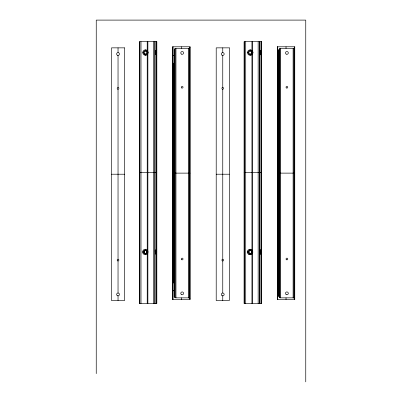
<?xml version="1.0" encoding="UTF-8"?>
<svg xmlns="http://www.w3.org/2000/svg" width="402" height="402" viewBox="0 0 402 402"><rect width="100%" height="100%" fill="white"/><g stroke="black" fill="none" stroke-linecap="round" stroke-linejoin="round"><path stroke-width="0.6" d="M145.353 254.742L145.353 253.391A1.427 1.417 -83.2 0 1 144.514 252.989M155.187 51.165L156.825 49.823M259.908 51.165L261.546 49.823M156.825 249.099L155.187 250.582L155.187 251.345M261.546 249.099L259.908 250.637M172.674 299.334L172.674 46.918A0.513 0.362 0 0 1 172.81 46.808L190.03 46.763L190.03 299.49L172.996 299.49L173.011 46.758M277.395 299.334L277.395 46.918A0.513 0.362 0 0 1 277.531 46.808L294.751 46.763L294.751 299.49L277.531 299.445A0.513 0.362 0 0 1 277.395 299.334M188.402 297.857L175.955 297.857A1.367 0.965 0 0 1 175.166 297.661L175.161 48.587A1.367 0.965 0 0 1 175.955 48.391L188.402 48.396L188.402 297.857A1.276 0.904 0 0 1 189.141 298.038A1.915 1.352 0 0 1 189.654 298.45A2.693 1.904 0 0 1 189.94 298.952A3.11 2.201 0 0 1 190.01 299.214A3.301 2.337 0 0 1 190.03 299.49M293.118 297.857L280.676 297.857A1.367 0.965 0 0 1 279.887 297.661L279.882 48.587A1.367 0.965 0 0 1 280.676 48.391L293.118 48.396L293.118 297.857A1.276 0.904 0 0 1 293.862 298.038A1.915 1.352 0 0 1 294.375 298.45A2.693 1.904 0 0 1 294.661 298.952A3.11 2.201 0 0 1 294.731 299.214A3.301 2.337 0 0 1 294.751 299.49M142.76 52.577L144.102 52.577M146.921 52.577L148.263 52.577A2.754 2.754 0 0 1 144.137 54.958A2.754 2.754 0 0 1 144.137 50.195A2.754 2.754 0 0 1 148.263 52.577M155.187 52.577L156.825 52.577M247.481 52.577L248.823 52.577M251.642 52.577A1.412 1.412 0 0 0 249.526 51.355A1.412 1.412 0 0 0 249.526 53.798A1.412 1.412 0 0 0 251.642 52.577L252.984 52.577A2.754 2.754 0 0 0 248.858 50.195A2.754 2.754 0 0 0 248.858 54.958A2.754 2.754 0 0 0 252.984 52.577M259.908 52.577L261.546 52.577M155.187 53.984L156.825 55.325M259.908 53.984L261.546 55.325M172.574 55.491L174.212 55.491M277.295 55.491L278.928 55.491M139.363 172.609L156.82 172.609M244.084 172.609L261.541 172.609M172.574 173.126L190.03 173.126M277.295 173.126L294.751 173.126M111.49 174.217L124.585 174.217M216.211 174.217L229.306 174.217M142.604 251.994L144.087 251.994M146.509 250.994A1.407 1.397 88.7 0 1 146.921 251.994L148.107 251.994A2.754 2.754 0 0 1 143.976 254.376A2.754 2.754 0 0 1 143.976 249.607A2.754 2.754 0 0 1 148.107 251.994M155.187 251.994L156.825 251.994M247.325 251.994L248.803 251.994M251.23 250.994A1.407 1.397 88.7 0 1 251.642 251.994L252.828 251.994M259.908 251.994L261.546 251.994M172.574 290.762L174.212 290.762M277.295 290.762L278.928 290.762M172.971 299.49L172.82 299.45A0.513 0.362 0 0 1 172.674 299.334M172.81 299.445L172.81 46.808M259.908 253.401L261.546 254.883M155.187 253.401L156.825 254.883M259.908 250.682L259.908 251.345M305.756 381.9L305.756 20.1L96.244 20.1L96.244 373.664M294.751 46.763A3.301 2.337 0 0 1 294.731 47.034A3.11 2.201 0 0 1 294.661 47.3L294.661 298.952M294.661 47.3A2.693 1.904 0 0 1 294.38 47.803L294.38 298.45M294.375 47.803A1.915 1.352 0 0 1 293.867 48.22L293.862 298.033M286.023 46.763L286.023 48.396M286.023 297.857L286.023 299.49M280.676 48.396L280.676 297.857M279.877 48.582A2.05 1.447 0 0 0 279.335 49.034L279.33 297.219A2.05 1.447 0 0 0 279.877 297.666M279.325 49.029A2.879 2.035 0 0 0 279.028 49.572L279.028 296.681A2.879 2.035 0 0 0 279.325 297.219M279.028 49.567A3.327 2.352 0 0 0 278.953 49.853L278.953 296.4A3.327 2.352 0 0 0 279.028 296.681M278.928 62.586A3.246 2.291 0 0 1 278.908 62.858A3.11 2.201 0 0 1 278.837 63.124L278.837 283.129A3.11 2.201 0 0 1 278.908 283.395A3.246 2.291 0 0 1 278.928 283.666M278.837 63.124A2.693 1.904 0 0 1 278.561 63.627L278.556 282.626A2.693 1.904 0 0 1 278.837 283.129M277.732 46.758L277.732 299.49M277.531 46.808L277.531 299.445M277.32 47.054L277.32 299.199M261.416 41.662L261.416 303.555M261.109 41.662L261.109 303.555M260.737 50.562L260.737 54.592M260.576 249.979L260.576 254.004M260.064 51.17L260.064 53.979M259.908 41.662L259.908 303.555M259.396 41.662L259.396 303.555M258.159 41.662L258.159 303.555M252.597 41.662L252.597 51.17M252.597 53.984L252.597 250.893M252.597 253.094L252.597 303.555M251.938 41.662L251.938 303.555M250.23 49.823L250.23 51.165M250.23 53.984L250.23 55.325M250.074 249.24L250.074 250.592A1.427 1.417 86.6 0 0 249.235 250.994M250.074 254.742L250.074 253.391A1.422 1.412 -84.5 0 1 249.235 252.989M245.717 41.662L245.717 303.555M244.562 41.662L244.562 303.555M222.758 47.853L222.758 52.592M222.758 55.411L222.758 87.48M222.758 89.189L222.758 259.245M222.758 260.958L222.758 293.023M222.758 295.842L222.758 300.585M190.03 46.763A3.301 2.337 0 0 1 190.01 47.034A3.11 2.201 0 0 1 189.94 47.3L189.94 298.952M189.94 47.3A2.693 1.904 0 0 1 189.664 47.803L189.659 298.45M189.654 47.803A1.915 1.352 0 0 1 189.146 48.22L189.141 298.033M181.302 46.763L181.302 48.396M181.302 297.857L181.302 299.49M175.955 48.396L175.955 297.857M175.156 48.582A2.05 1.447 0 0 0 174.614 49.034L174.609 297.219A2.05 1.447 0 0 0 175.156 297.666M174.609 49.029A2.879 2.035 0 0 0 174.307 49.572L174.307 296.681A2.879 2.035 0 0 0 174.609 297.219M174.307 49.567A3.327 2.352 0 0 0 174.232 49.853L174.232 296.4A3.327 2.352 0 0 0 174.307 296.681M174.212 62.586A3.246 2.291 0 0 1 174.187 62.858A3.11 2.201 0 0 1 174.121 63.124L174.121 283.129A3.11 2.201 0 0 1 174.187 283.395A3.246 2.291 0 0 1 174.212 283.666M173.835 63.622A1.915 1.352 0 0 1 173.322 64.044L173.317 282.209A1.915 1.352 0 0 1 173.835 282.626M172.599 47.054L172.599 299.199M172.574 47.195L172.574 299.058M156.695 41.662L156.695 303.555M156.388 41.662L156.388 303.555M156.016 50.562L156.016 54.592M155.855 249.979L155.855 254.004M155.343 51.17L155.343 53.979M155.187 41.662L155.187 303.555M154.675 41.662L154.675 303.555M153.443 41.662L153.443 303.555M147.876 41.662L147.876 51.17M147.876 53.984L147.876 250.893M147.876 253.094L147.876 303.555M147.217 41.662L147.217 303.555M145.509 49.823L145.509 51.165M145.509 53.984L145.509 55.325M145.353 249.24L145.353 250.592A1.427 1.417 86.6 0 0 144.514 250.994M140.996 41.662L140.996 303.555M139.841 41.662L139.841 303.555M118.037 47.853L118.037 52.592M118.037 55.411L118.037 87.48M118.037 89.189L118.037 259.245M118.037 260.958L118.037 293.023M118.037 295.842L118.037 300.585M144.439 252.908A1.407 1.397 -88.1 0 1 144.238 252.597A1.271 1.271 0 0 1 144.238 251.391A1.412 1.412 0 0 1 146.388 250.888A1.412 1.412 0 0 1 146.388 253.094A1.427 1.417 -87.2 0 1 145.509 253.401M146.388 253.094A1.412 1.412 0 0 1 144.238 252.592M144.238 251.391A1.407 1.397 89.2 0 1 144.439 251.074M146.921 251.994A1.407 1.397 -90 0 1 146.509 252.989M145.509 250.582A1.427 1.412 83.6 0 1 146.428 250.918M173.317 64.039A1.281 0.904 0 0 1 172.574 64.225M172.574 282.028A1.281 0.904 0 0 1 173.317 282.214M174.116 63.124A2.693 1.904 0 0 1 173.84 63.627L173.835 282.626A2.693 1.904 0 0 1 174.116 283.129M174.212 50.144A3.467 2.452 0 0 1 174.232 49.853M174.232 296.4A3.467 2.452 0 0 1 174.212 296.108M189.141 48.215A1.276 0.904 0 0 1 188.402 48.401M278.038 64.039A1.281 0.904 0 0 1 277.295 64.225M277.295 282.028A1.281 0.904 0 0 1 278.038 282.214M278.556 63.622A1.915 1.352 0 0 1 278.043 64.044L278.038 282.209A1.915 1.352 0 0 1 278.556 282.626M278.953 49.853A3.467 2.452 0 0 0 278.928 50.144L278.928 296.108A3.467 2.452 0 0 0 278.953 296.4M293.862 48.215A1.276 0.904 0 0 1 293.118 48.401M251.642 251.994A1.407 1.397 -90 0 1 251.23 252.989M249.16 252.908A1.407 1.397 -88.1 0 1 248.959 252.597A1.271 1.271 0 0 1 248.959 251.391A1.412 1.412 0 0 1 251.109 250.888A1.412 1.412 0 0 1 251.109 253.094A1.422 1.412 -87.2 0 1 250.23 253.401M251.109 253.094A1.412 1.412 0 0 1 248.959 252.592M250.23 250.582A1.427 1.412 83.6 0 1 251.144 250.918M248.959 251.391A1.407 1.397 89.2 0 1 249.16 251.074M156.825 41.662L139.363 41.662L139.363 303.555L156.825 303.555L156.825 41.662M261.546 41.662L244.084 41.662L244.084 303.555L261.546 303.555L261.546 41.662M124.585 47.853L111.49 47.853L111.49 300.585L124.585 300.585L124.585 47.853M229.306 47.853L216.211 47.853L216.211 300.585L229.306 300.585L229.306 47.853M117.61 260.843A0.854 0.854 0 0 0 118.891 260.104A0.854 0.854 0 0 0 117.61 259.36A0.854 0.854 0 0 0 117.61 260.843M117.61 89.073A0.854 0.854 0 0 0 118.891 88.334A0.854 0.854 0 0 0 117.61 87.596A0.854 0.854 0 0 0 117.61 89.073M117.329 55.225A1.412 1.412 0 0 0 119.444 54.004A1.412 1.412 0 0 0 117.329 52.783A1.412 1.412 0 0 0 117.329 55.225M117.248 295.601A1.412 1.412 0 0 0 119.444 294.535A1.412 1.412 0 0 0 117.419 293.169A1.412 1.412 0 0 0 117.248 295.601M144.7 53.727A1.412 1.412 0 0 0 146.916 52.702A1.412 1.412 0 0 0 144.921 51.295A1.412 1.412 0 0 0 144.7 53.727M144.378 54.245A2.02 2.02 0 0 0 147.524 52.722A2.02 2.02 0 0 0 144.63 50.763A2.02 2.02 0 0 0 144.378 54.245M144.343 253.737A2.02 2.02 0 0 0 147.373 251.994A2.02 2.02 0 0 0 144.343 250.245A2.02 2.02 0 0 0 144.343 253.737M181.714 259.727A0.854 0.854 0 0 0 183.031 259.049A0.854 0.854 0 0 0 181.789 258.245A0.854 0.854 0 0 0 181.714 259.727M181.714 87.963A0.854 0.854 0 0 0 183.031 87.284A0.854 0.854 0 0 0 181.789 86.48A0.854 0.854 0 0 0 181.714 87.963M181.473 294.56A1.412 1.412 0 0 0 183.588 293.339A1.412 1.412 0 0 0 181.473 292.118A1.412 1.412 0 0 0 181.473 294.56M181.413 54.094A1.412 1.412 0 0 0 183.588 52.979A1.412 1.412 0 0 0 181.533 51.657A1.412 1.412 0 0 0 181.413 54.094M286.134 54.094A1.412 1.412 0 0 0 288.304 52.979A1.412 1.412 0 0 0 286.254 51.657A1.412 1.412 0 0 0 286.134 54.094M286.194 294.56A1.412 1.412 0 0 0 288.309 293.339A1.412 1.412 0 0 0 286.194 292.118A1.412 1.412 0 0 0 286.194 294.56M286.435 87.963A0.854 0.854 0 0 0 287.752 87.284A0.854 0.854 0 0 0 286.505 86.48A0.854 0.854 0 0 0 286.435 87.963M286.435 259.727A0.854 0.854 0 0 0 287.752 259.049A0.854 0.854 0 0 0 286.505 258.245A0.854 0.854 0 0 0 286.435 259.727M248.531 254.27A2.754 2.754 0 0 0 252.818 252.19A2.754 2.754 0 0 0 248.873 249.516A2.754 2.754 0 0 0 248.531 254.27M249.064 253.737A2.02 2.02 0 0 0 252.094 251.994A2.02 2.02 0 0 0 249.064 250.245A2.02 2.02 0 0 0 249.064 253.737M249.099 54.245A2.02 2.02 0 0 0 252.245 52.722A2.02 2.02 0 0 0 249.351 50.763A2.02 2.02 0 0 0 249.099 54.245M222.05 295.656A1.412 1.412 0 0 0 224.165 294.435A1.412 1.412 0 0 0 222.05 293.214A1.412 1.412 0 0 0 222.05 295.656M222.331 260.843A0.854 0.854 0 0 0 223.612 260.104A0.854 0.854 0 0 0 222.331 259.36A0.854 0.854 0 0 0 222.331 260.843M222.331 89.073A0.854 0.854 0 0 0 223.612 88.334A0.854 0.854 0 0 0 222.331 87.596A0.854 0.854 0 0 0 222.331 89.073M222.05 55.225A1.412 1.412 0 0 0 224.165 54.004A1.412 1.412 0 0 0 222.05 52.783A1.412 1.412 0 0 0 222.05 55.225"/></g></svg>
